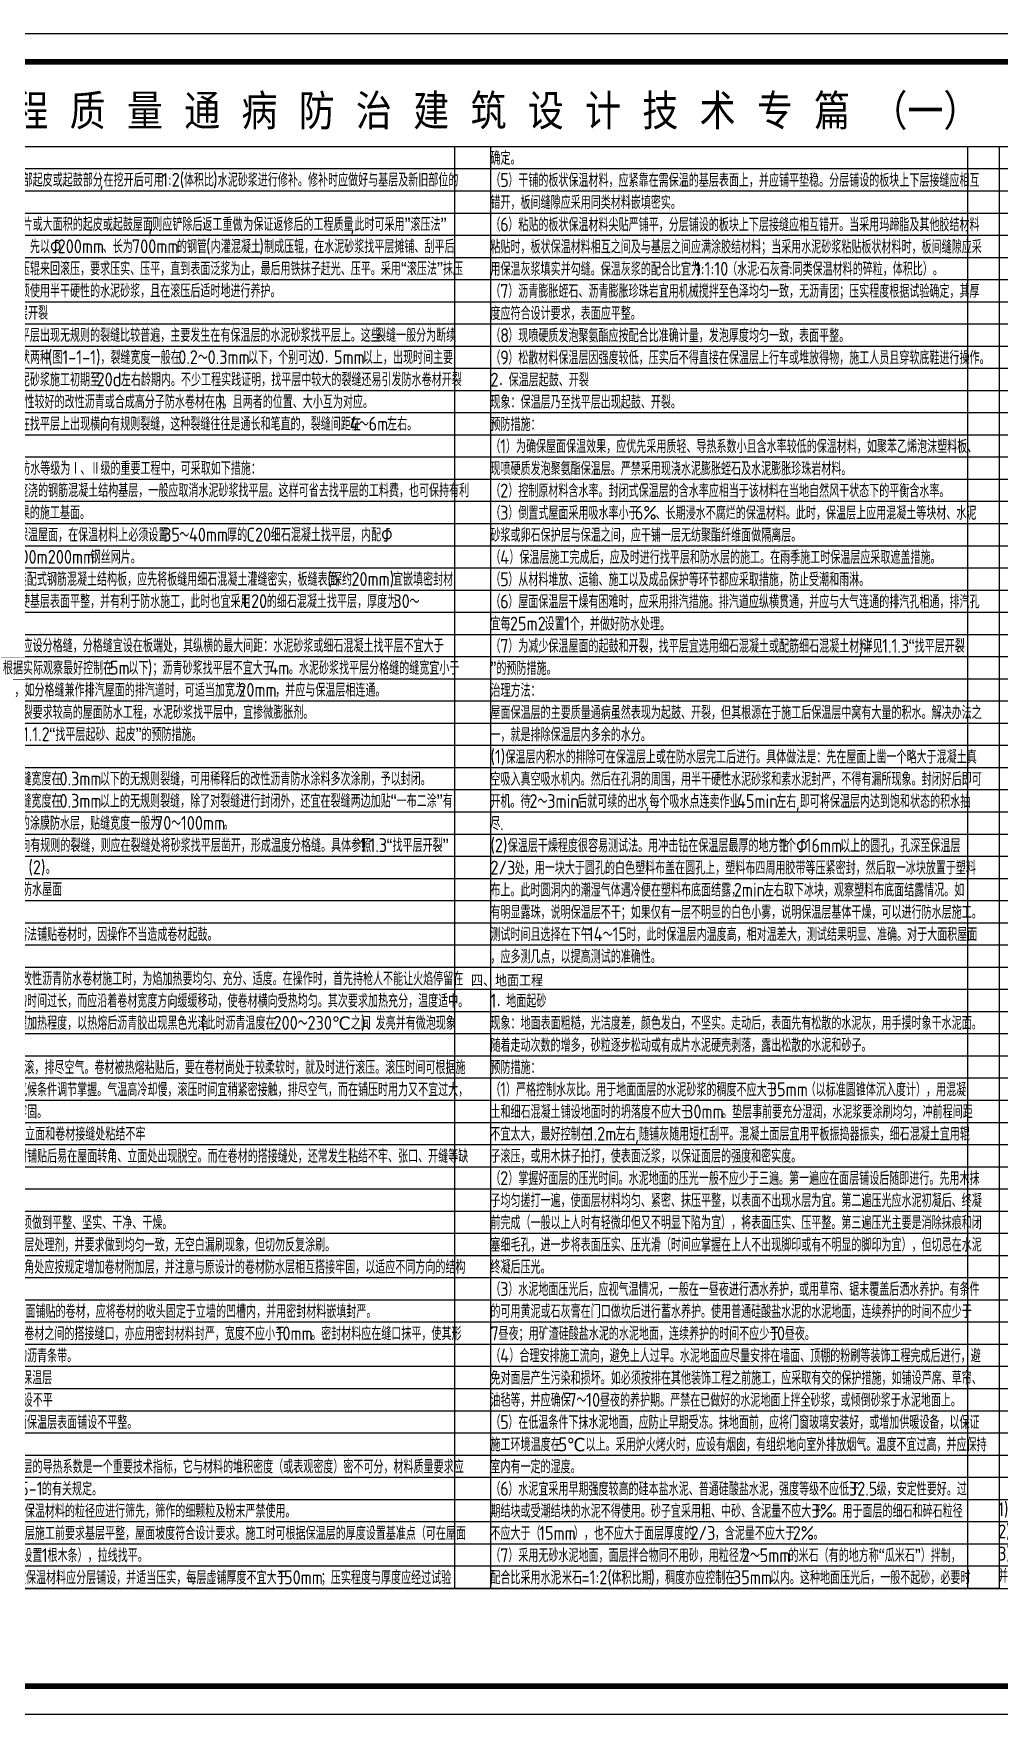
# Model space of a CAD drawing. Extents: x -737978 to 768813, y -372247 to 1140308.
# Drawn here: x 7463 to 41597, y -43903 to 15497 of the extents above; entities that cross this region are included whole.
import ezdxf

# ---------------------------------------------------------------- set-up
doc = ezdxf.new("R2010")
doc.units = 0
doc.header["$LTSCALE"] = 1000
doc.header["$MEASUREMENT"] = 0
doc.layers.get('0').update_dxf_attribs({"linetype": 'CONTINUOUS'})
for name, color, linetype in [('A-ANNO-TABS', 7, 'CONTINUOUS'), ('A-ANNO-TEXT', 7, 'CONTINUOUS'), ('PUB_TITLE', 4, 'CONTINUOUS')]:
    doc.layers.add(name, color=color, linetype=linetype)
doc.styles.add('A-单线字', font='GBENOR', dxfattribs={"bigfont": 'GBCBIG'})
doc.styles.add('A-黑体', font='simhei_0.ttf', dxfattribs={"width": 0.85})
doc.styles.get("Standard").update_dxf_attribs({"font": 'GBENOR', "bigfont": 'GBCBIG'})

# ---------------------------------------------------------------- blocks, each defined once
blk = doc.blocks.new('A$C447711E7')
at = {"layer": 'A-ANNO-TABS', "color": 8}
for p, q in [((36732, 54500), (36732, 2500)), ((38034, 54500), (38034, 2500)), ((55244, 54500), (55244, 2500)), ((56389, 54500), (56389, 2500)), ((73584, 52100), (100, 52100)), ((73584, 51300), (100, 51300)), ((73584, 50500), (100, 50500)), ((73584, 49700), (100, 49700)), ((73584, 48900), (100, 48900)), ((73584, 48100), (100, 48100)), ((73584, 47300), (100, 47300)), ((73584, 46500), (100, 46500)), ((73584, 45700), (100, 45700)), ((73584, 44900), (100, 44900)), ((73584, 44100), (100, 44100)), ((73584, 43300), (100, 43300)), ((73584, 42500), (100, 42500)), ((73584, 41700), (100, 41700)), ((73584, 40900), (100, 40900)), ((73584, 40100), (100, 40100)), ((73584, 39300), (100, 39300)), ((73584, 38500), (100, 38500)), ((73584, 37700), (100, 37700)), ((73584, 36900), (100, 36900)), ((73584, 36100), (100, 36100)), ((73584, 35300), (100, 35300)), ((73584, 34500), (100, 34500)), ((73584, 33700), (100, 33700)), ((73584, 32900), (100, 32900)), ((73584, 32100), (100, 32100)), ((73584, 31300), (100, 31300)), ((73584, 30500), (100, 30500)), ((73584, 29700), (100, 29700)), ((73584, 28900), (100, 28900)), ((73584, 28100), (100, 28100)), ((73584, 27300), (100, 27300)), ((73584, 26500), (100, 26500)), ((73584, 25700), (100, 25700)), ((73584, 24900), (100, 24900)), ((73584, 24100), (100, 24100)), ((73584, 23300), (100, 23300)), ((73584, 22500), (100, 22500)), ((73584, 21700), (100, 21700)), ((73584, 20900), (100, 20900)), ((73584, 20100), (100, 20100)), ((73584, 19300), (100, 19300)), ((73584, 18500), (100, 18500)), ((73584, 17700), (100, 17700)), ((73584, 16900), (100, 16900)), ((73584, 16100), (100, 16100)), ((73584, 15300), (100, 15300)), ((73584, 14500), (100, 14500)), ((73584, 13700), (100, 13700)), ((73584, 12900), (100, 12900)), ((73584, 12100), (100, 12100)), ((73584, 11300), (100, 11300)), ((73584, 10500), (100, 10500)), ((73584, 9700), (100, 9700)), ((56389, 8900), (100, 8900)), ((73584, 8900), (100, 8900)), ((56389, 8100), (100, 8100)), ((73584, 8100), (100, 8100)), ((56389, 7300), (100, 7300)), ((73584, 7300), (100, 7300)), ((73584, 6500), (100, 6500)), ((73584, 5700), (100, 5700)), ((56389, 4900), (100, 4900)), ((73584, 4900), (100, 4900)), ((56389, 4096), (100, 4100)), ((73584, 4100), (100, 4100)), ((56389, 3300), (100, 3300)), ((73584, 3300), (100, 3300)), ((56389, 2500), (100, 2500))]:
    blk.add_line(p, q, dxfattribs=at)
for points in [[(73584, 54500), (100, 54500)], [(73584, 53700), (100, 53700)], [(73584, 52900), (100, 52900)]]:
    blk.add_lwpolyline(points, dxfattribs=at)
blk.add_lwpolyline([(73584, 54500), (100, 54500), (100, 2500), (73584, 2500)], close=True, dxfattribs=at)
at = {"layer": 'A-ANNO-TEXT', "color": 0, "style": 'A-黑体', "width": 0.85}
for s, height, p in [('程', 1120, (20788, 55250)), ('质', 1120, (22853, 55250)), ('量', 1120, (24919, 55250)), ('通', 1120, (26985, 55250)), ('病', 1120, (29051, 55250)), ('防', 1120, (31117, 55250)), ('治', 1120, (33182, 55250)), ('建', 1120, (35248, 55250)), ('筑', 1120, (37314, 55250)), ('设', 1120, (39380, 55250)), ('计', 1120, (41446, 55250)), ('技', 1120, (43512, 55250)), ('术', 1120, (45577, 55250)), ('专', 1120, (47643, 55250)), ('篇', 1120, (49709, 55250)), ('（一）', 1120.3, (51775, 55250)), ('四、地面工程', 373.4, (37334, 24251))]:
    blk.add_text(s, height=height, dxfattribs=at).set_placement(p)
at = {"layer": 'A-ANNO-TEXT', "color": 0, "style": 'A-单线字'}
for s, height, p in [('确定。', 482.3, (38034, 53850)), ('对于局部起皮或起鼓部分', 482.27, (20071, 53061)), ('在挖开后可用', 482.3, (24078, 53061)), ('1:2(', 500, (26185, 53061)), ('体积比', 482.3, (26976, 53061)), (')', 500, (28030, 53061)), ('水泥砂浆进行修补。修补时应做好与基层及新旧部位的', 482.27, (28196, 53061)), ('（', 482, (38034, 53050)), ('5', 500, (38385, 53050)), ('）干铺的板状保温材料，应紧靠在需保温的基层表面上，并应铺平垫稳。分层铺设的板块上下层接缝应相互', 482.27, (38677, 53050)), (',', 500, (23932, 53061)), ('错开，板间缝隙应采用同类材料嵌填密实。', 482.27, (38034, 52250)), ('对于成片或大面积的起皮或起鼓屋面', 482.27, (20071, 51461)), ('则应铲除后返工重做', 482.3, (25834, 51461)), ('.', 500, (28993, 51461)), ('为保证返修后的工程质量', 482.27, (29118, 51461)), ('此时可采用”滚压法”', 482.3, (33126, 51461)), ('（', 482, (38034, 51450)), ('6', 500, (38385, 51450)), ('）粘贴的板状保温材料尖贴严铺平，分层铺设的板块上下层接缝应相互错开。当采用玛蹄脂及其他胶结材料', 482.27, (38677, 51450)), ('抹压工艺。先以Φ', 482.3, (19612, 50661)), ('200mm', 500, (22421, 50661)), ('、长为', 482.3, (24046, 50661)), ('700mm', 500, (25099, 50661)), (',', 500, (25688, 51461)), ('的钢管', 482.3, (26724, 50661)), ('(', 500, (27777, 50661)), ('内灌混凝土', 482.3, (27944, 50661)), (')', 500, (29699, 50661)), ('制成压辊，在水泥砂浆找平层摊铺、刮平后', 482.27, (29866, 50661)), (',', 500, (32980, 51461)), ('粘贴时，板状保温材料相互之间及与基层之间应满涂胶结材料；当采用水泥砂浆粘贴板状材料时，板间缝隙应采', 482.27, (38034, 50650)), ('，随即用压辊来回滚压，要求压实、压平，直到表面泛浆为止，最后用铁抹子赶光、压平。采用“滚压法”抹压', 482.27, (19612, 49861)), ('用保温灰浆填实并勾缝。保温灰浆的配合比宜为', 482.27, (38034, 49850)), ('1:1:10', 500, (45406, 49850)), ('（水泥', 482.3, (46573, 49850)), ('石灰膏', 482.3, (47751, 49850)), ('同类保温材料的碎粒，体积比）。', 482.27, (48929, 49850)), (':', 500, (47626, 49850)), (':', 500, (48804, 49850)), ('工艺，必须使用半干硬性的水泥砂浆，且在滚压后适时地进行养护。', 482.27, (19612, 49061)), ('（', 482, (38034, 49050)), ('7', 500, (38385, 49050)), ('）沥青膨胀蛭石、沥青膨胀珍珠岩宜用机械搅拌至色泽均匀一致，无沥青团；压实程度根据试验确定，其厚', 482.27, (38677, 49050)), ('．找平层开裂', 482.3, (19904, 48261)), ('度应符合设计要求，表面应平整。', 482.27, (38034, 48250)), ('现象：找平层出现无规则的裂缝比较普遍，主要发生在有保温层的水泥砂浆找平层上。这些', 482.27, (19612, 47461)), ('裂缝一般分为断续', 482.3, (33905, 47461)), ('（', 482, (38034, 47450)), ('8', 500, (38385, 47450)), ('）现喷硬质发泡聚氨酯应按配合比准确计量，发泡厚度均匀一致，表面平整。', 482.27, (38677, 47450)), ('状和树枝状两种', 482.3, (19612, 46661)), ('(', 500, (22070, 46661)), ('图', 482, (22237, 46661)), ('1-1-1)', 500, (22588, 46661)), ('，裂缝宽度一般在', 482.3, (23963, 46661)), ('0.2', 500, (26771, 46661)), ('～', 482, (27479, 46661)), ('0.3mm', 500, (27830, 46661)), ('以下，个别可达', 482.3, (29289, 46661)), ('0', 500, (31746, 46661)), ('．', 482, (32038, 46661)), ('5mm', 500, (32389, 46661)), ('以上，出现时间主要', 482.3, (33431, 46661)), ('（', 482, (38034, 46650)), ('9', 500, (38385, 46650)), ('）松散材料保温层因强度较低，压实后不得直接在保温层上行车或堆放得物，施工人员且穿软底鞋进行操作。', 482.27, (38678, 46650)), ('发生在水泥砂浆施工初期至', 482.27, (19612, 45861)), ('20d', 500, (23825, 45861)), ('左右龄期内。不少工程实践证明，找平层中较大的裂缝还易引发防水卷材开裂', 482.27, (24700, 45861)), ('2', 500, (38034, 45850)), ('．保温层起鼓、开裂', 482.3, (38326, 45850)), ('包括延伸性较好的改性沥青或合成高分子防水卷材在内', 482.27, (19779, 45061)), (')', 500, (28205, 45061)), ('，且两者的位置、大小互为对应。', 482.27, (28371, 45061)), ('现象：保温层乃至找平层出现起鼓、开裂。', 482.27, (38034, 45050)), ('另一种是在找平层上出现横向有规则裂缝，这种裂缝往往是通长和笔直的，裂缝间距在', 482.27, (19612, 44261)), ('4', 500, (32953, 44261)), ('～', 482, (33286, 44261)), ('6m', 500, (33637, 44261)), ('左右。', 482.3, (34304, 44261)), ('预防措施：', 482.3, (38034, 44250)), ('（', 482, (38034, 43450)), ('1', 500, (38385, 43450)), ('）为确保屋面保温效果，应优先采用质轻、导热系数小且含水率较低的保温材料，如聚苯乙烯泡沫塑料板、', 482.27, (38593, 43450)), ('在屋面防水等级为Ⅰ、Ⅱ级的重要工程中，可采取如下措施：', 482.27, (19987, 42661)), ('现喷硬质发泡聚氨酯保温层。严禁采用现浇水泥膨胀蛭石及水泥膨胀珍珠岩材料。', 482.27, (38034, 42650)), ('、对于整浇的钢筋混凝土结构基层，一般应取消水泥砂浆找平层。这样可省去找平层的工料费，也可保持有利', 482.27, (19904, 41861)), ('（', 482, (38034, 41850)), ('2', 500, (38385, 41850)), ('）控制原材料含水率。封闭式保温层的含水率应相当于该材料在当地自然风干状态下的平衡含水率。', 482.27, (38677, 41850)), ('于防水效果的施工基面。', 482.27, (19612, 41061)), ('（', 482, (38034, 41050)), ('3', 500, (38385, 41050)), ('）倒置式屋面采用吸水率小于', 482.27, (38677, 41050)), ('6%', 500, (43241, 41050)), ('、长期浸水不腐烂的保温材料。此时，保温层上应用混凝土等块材、水泥', 482.27, (43991, 41050)), ('、对于保温屋面，在保温材料上必须设置', 482.27, (19904, 40261)), ('35', 500, (26223, 40261)), ('40mm', 500, (27158, 40261)), ('厚的', 482.3, (28533, 40261)), ('C20', 500, (29235, 40261)), ('细石混凝土找平层，内配Φ', 482.27, (30110, 40261)), ('砂浆或卵石保护层与保温之间，应干铺一层无纺聚酯纤维面做隔离层。', 482.27, (38034, 40250)), ('P4@200m200mm', 500, (19612, 39461)), ('～', 482, (26807, 40261)), ('钢丝网片。', 482.3, (23612, 39461)), ('（', 482, (38034, 39450)), ('4', 500, (38385, 39450)), ('）保温层施工完成后，应及时进行找平层和防水层的施工。在雨季施工时保温层应采取遮盖措施。', 482.27, (38718, 39450)), ('、对于装配式钢筋混凝土结构板，应先将板缝用细石混凝土灌缝密实，板缝表面', 482.27, (19862, 38661)), ('(', 500, (32150, 38661)), ('深约', 482.3, (32316, 38661)), ('20mm)', 500, (33018, 38661)), ('宜嵌填密封材', 482.3, (34518, 38661)), ('（', 482, (38034, 38650)), ('5', 500, (38385, 38650)), ('）从材料堆放、运输、施工以及成品保护等环节都应采取措施，防止受潮和雨淋。', 482.27, (38677, 38650)), ('料。为了使基层表面平整，并有利于防水施工，此时也宜采用', 482.27, (19612, 37861)), ('C20', 500, (29091, 37861)), ('的细石混凝土找平层，厚度为', 482.27, (29966, 37861)), ('30', 500, (34530, 37861)), ('～', 482, (35113, 37861)), ('（', 482, (38034, 37850)), ('6', 500, (38385, 37850)), ('）屋面保温层干燥有困难时，应采用排汽措施。排汽道应纵横贯通，并应与大气连通的排汽孔相通，排汽孔', 482.27, (38677, 37850)), ('宜每', 482.3, (38034, 37050)), ('25m2', 500, (38736, 37050)), ('设置', 482.3, (39986, 37050)), ('1', 500, (40688, 37050)), ('个，并做好防水处理。', 482.3, (40897, 37050)), ('找平层应设分格缝，分格缝宜设在板端处，其纵横的最大间距：水泥砂浆或细石混凝土找平层不宜大于', 482.27, (20071, 36261)), ('（', 482, (38034, 36250)), ('7', 500, (38385, 36250)), ('）为减少保温屋面的起鼓和开裂，找平层宜选用细石混凝土或配筋细石混凝土材料', 482.27, (38677, 36250)), ('详见', 482.3, (51461, 36250)), ('1.1.3', 500, (52163, 36250)), ('“找平层开裂', 482.3, (53121, 36250)), ('根据实际观察最好控制在', 482.27, (20446, 35461)), ('5m', 500, (24307, 35461)), ('以下', 482.3, (24974, 35461)), (')', 500, (25676, 35461)), ('；沥青砂浆找平层不宜大于', 482.27, (25843, 35461)), ('4m', 500, (30056, 35461)), ('。水泥砂浆找平层分格缝的缝宽宜小于', 482.27, (30764, 35461)), ('”的预防措施。', 482.3, (38034, 35450)), (',', 500, (51315, 36250)), ('，如分格缝兼作排汽屋面的排汽道时，可适当加宽为', 482.27, (20862, 34661)), ('，并应与保温层相连通。', 482.27, (30270, 34661)), ('治理方法：', 482.3, (38034, 34650)), ('20mm', 500, (28937, 34661)), ('对于抗裂要求较高的屋面防水工程，水泥砂浆找平层中，宜掺微膨胀剂。', 482.27, (20071, 33861)), ('屋面保温层的主要质量通病虽然表现为起鼓、开裂，但其根源在于施工后保温层中窝有大量的积水。解决办法之', 482.27, (38034, 33850)), ('1.1.2', 500, (21166, 33061)), ('“找平层起砂、起皮”的预防措施。', 482.27, (22124, 33061)), ('一，就是排除保温层内多余的水分。', 482.27, (38034, 33050)), ('(1)', 500, (38034, 32250)), ('保温层内积水的排除可在保温层上或在防水层完工后进行。具体做法是：先在屋面上凿一个略大于混凝土真', 482.27, (38576, 32250)), ('对于裂缝宽度在', 482.3, (20029, 31461)), ('0.3mm', 500, (22487, 31461)), ('以下的无规则裂缝，可用稀释后的改性沥青防水涂料多次涂刷，予以封闭。', 482.27, (23945, 31461)), ('空吸入真空吸水机内。然后在孔洞的周围，用半干硬性水泥砂浆和素水泥封严，不得有漏所现象。封闭好后即可', 482.27, (38034, 31450)), ('对于裂缝宽度在', 482.3, (20029, 30661)), ('0.3mm', 500, (22487, 30661)), ('以上的无规则裂缝，除了对裂缝进行封闭外，还宜在裂缝两边加贴“一布二涂”有', 482.27, (23945, 30661)), ('开机。待', 482.3, (38034, 30650)), ('2', 500, (39438, 30650)), ('～', 482, (39730, 30650)), ('3min', 500, (40081, 30650)), ('后就可续的出水', 482.3, (41164, 30650)), ('每个吸水点连卖作业', 482.3, (43768, 30650)), ('45min', 500, (46927, 30650)), ('左右', 482.3, (48344, 30650)), ('即可将保温层内达到饱和状态的积水抽', 482.27, (49192, 30650)), ('胎体材料的涂膜防水层，贴缝宽度一般为', 482.27, (19612, 29861)), ('70', 500, (25932, 29861)), ('100mm', 500, (26866, 29861)), ('尽', 482, (38034, 29850)), (',', 500, (43622, 30650)), (',', 500, (49046, 30650)), ('～', 482, (26515, 29861)), ('。', 482, (28408, 29861)), ('.', 500, (38385, 29850)), ('对于横向有规则的裂缝，则应在裂缝处将砂浆找平层凿开，形成温度分格缝。具体参照', 482.27, (19987, 29061)), ('1.1.3', 500, (33328, 29061)), ('“找平层开裂”', 482.3, (34286, 29061)), ('(2)', 500, (38034, 29050)), ('保温层干燥程度很容易测试法。用冲击钻在保温层最厚的地方钻', 482.27, (38659, 29050)), ('1', 500, (48489, 29050)), ('个Φ', 482.3, (48697, 29050)), ('16mm', 500, (49399, 29050)), ('以上的圆孔，孔深至保温层', 482.27, (50649, 29050)), ('(2)', 500, (21368, 28261)), ('2/3', 500, (38034, 28250)), ('处，用一块大于圆孔的白色塑料布盖在圆孔上，塑料布四周用胶带等压紧密封，然后取一冰块放置于塑料', 482.27, (38909, 28250)), ('。', 482, (21993, 28261)), ('布上。此时圆洞内的潮湿气体遇冷便在塑料布底面结露，', 482.27, (38034, 27450)), ('2min', 500, (46811, 27450)), ('左右取下冰块，观察塑料布底面结露情况。如', 482.27, (47894, 27450)), ('有明显露珠，说明保温层不干；如果仅有一层不明显的白色小雾，说明保温层基体干燥，可以进行防水层施工。', 482.27, (38034, 26650)), ('现象：热熔法铺贴卷材时，因操作不当造成卷材起鼓。', 482.27, (19509, 25851)), ('测试时间且选择在下午', 482.3, (38034, 25850)), ('14', 500, (41545, 25850)), ('～', 482, (42086, 25850)), ('15', 500, (42437, 25850)), ('时，此时保温层内温度高，相对温差大，测试结果明显、准确。对于大面积屋面', 482.27, (42937, 25850)), ('，应多测几点，以提高测试的准确性。', 482.27, (38034, 25050)), ('高聚物改性沥青防水卷材施工时，为焰加热要均匀、充分、适度。在操作时，首先持枪人不能让火焰停留在', 482.27, (20051, 24251)), ('一个地方的时间过长，而应沿着卷材宽度方向缓缓移动，使卷材横向受热均匀。其次要求加热充分，温度适中。', 482.27, (19509, 23451)), ('1', 500, (38034, 23451)), ('．地面起砂', 482.3, (38242, 23451)), ('第三要掌握加热程度，以热熔后沥青胶出现黑色光泽', 482.27, (19509, 22651)), ('(', 500, (27583, 22651)), ('此时沥青温度在', 482.3, (27750, 22651)), ('200', 500, (30208, 22651)), ('230', 500, (31434, 22651)), ('℃之间', 482.3, (32309, 22651)), (')', 500, (33362, 22651)), ('、发亮并有微泡现象', 482.3, (33529, 22651)), ('现象：地面表面粗糙，光洁度差，颜色发白，不坚实。走动后，表面先有松散的水泥灰，用手摸时象干水泥面。', 482.27, (38034, 22651)), ('～', 482, (31083, 22651)), ('随着走动次数的增多，砂粒逐步松动或有成片水泥硬壳剥落，露出松散的水泥和砂子。', 482.27, (38034, 21851)), ('趁热推滚，排尽空气。卷材被热熔粘贴后，要在卷材尚处于较柔软时，就及时进行滚压。滚压时间可根据施', 482.27, (20134, 21051)), ('预防措施：', 482.3, (38034, 21051)), ('工环境、气候条件调节掌握。气温高冷却慢，滚压时间宜稍紧密接触，排尽空气，而在铺压时用力又不宜过大，', 482.27, (19509, 20251)), ('（', 482, (38034, 20251)), ('1', 500, (38385, 20251)), ('）严格控制水灰比。用于地面面层的水泥砂浆的稠度不应大于', 482.27, (38593, 20251)), ('35mm', 500, (48072, 20251)), ('（以标准圆锥体沉入度计），用混凝', 482.27, (49405, 20251)), ('确保粘结牢固。', 482.3, (19509, 19451)), ('土和细石混凝土铺设地面时的坍落度不应大于', 482.27, (38034, 19451)), ('30mm', 500, (45055, 19451)), ('。垫层事前要充分湿润，水泥浆要涂刷均匀，冲前程间距', 482.27, (46389, 19451)), ('．转角、立面和卷材接缝处粘结不牢', 482.27, (19801, 18651)), ('不宜太大，最好控制在', 482.3, (38034, 18651)), ('1.2m', 500, (41545, 18651)), ('左右', 482.3, (42545, 18651)), ('随铺灰随用短杠刮平。混凝土面层宜用平板振捣器振实，细石混凝土宜用辊', 482.27, (43393, 18651)), ('现象：卷材铺贴后易在屋面转角、立面处出现脱空。而在卷材的搭接缝处，还常发生粘结不牢、张口、开缝等缺', 482.27, (19509, 17851)), ('子滚压，或用木抹子拍打，使表面泛浆，以保证面层的强度和密实度。', 482.27, (38034, 17851)), (',', 500, (43247, 18651)), ('（', 482, (38034, 17051)), ('）掌握好面层的压光时间。水泥地面的压光一般不应少于三遍。第一遍应在面层铺设后随即进行。先用木抹', 482.27, (38677, 17051)), ('2', 500, (38385, 17051)), ('子均匀搓打一遍，使面层材料均匀、紧密、抹压平整，以表面不出现水层为宜。第二遍压光应水泥初凝后、终凝', 482.27, (38034, 16251)), ('基层必须做到平整、坚实、干净、干燥。', 482.27, (20051, 15451)), ('前完成（一般以上人时有轻微印但又不明显下陷为宜），将表面压实、压平整。第三遍压光主要是消除抹痕和闭', 482.27, (38034, 15451)), ('涂刷基层处理剂，并要求做到均匀一致，无空白漏刷现象，但切勿反复涂刷。', 482.27, (20134, 14651)), ('塞细毛孔，进一步将表面压实、压光滑（时间应掌握在上人不出现脚印或有不明显的脚印为宜），但切忌在水泥', 482.27, (38034, 14651)), ('屋面转角处应按规定增加卷材附加层，并注意与原设计的卷材防水层相互搭接牢固，以适应不同方向的结构', 482.27, (20134, 13851)), ('终凝后压光。', 482.3, (38034, 13851)), ('（', 482, (38034, 13051)), ('3', 500, (38385, 13051)), ('）水泥地面压光后，应视气温情况，一般在一昼夜进行洒水养护，或用草帘、锯末覆盖后洒水养护。有条件', 482.27, (38677, 13051)), ('对于立面铺贴的卷材，应将卷材的收头固定于立墙的凹槽内，并用密封材料嵌填封严。', 482.27, (20176, 12251)), ('的可用黄泥或石灰膏在门口做坎后进行蓄水养护。使用普通硅酸盐水泥的水泥地面，连续养护的时间不应少于', 482.27, (38034, 12251)), ('卷材与卷材之间的搭接缝口，亦应用密封材料封严，宽度不应小于', 482.27, (20134, 11451)), ('10mm', 500, (30315, 11451)), ('。密封材料应在缝口抹平，使其形', 482.27, (31565, 11451)), ('7', 500, (38034, 11451)), ('昼夜；用矿渣硅酸盐水泥的水泥地面，连续养护的时间不应少于', 482.27, (38326, 11451)), ('10', 500, (48155, 11451)), ('昼夜。', 482.3, (48655, 11451)), ('成有明显的沥青条带。', 482.3, (19509, 10651)), ('（', 482, (38034, 10651)), ('4', 500, (38385, 10651)), ('）合理安排施工流向，避免上人过早。水泥地面应尽量安排在墙面、顶棚的粉刷等装饰工程完成后进行，避', 482.27, (38718, 10651)), ('免对面层产生污染和损坏。如必须按排在其他装饰工程之前施工，应采取有交的保护措施，如铺设芦席、草帘、', 482.27, (38034, 9851)), ('．表面铺设不平', 482.3, (19717, 9050)), ('油毡等，并应确保', 482.3, (38034, 9051)), ('7', 500, (40843, 9051)), ('～', 482, (41134, 9051)), ('10', 500, (41485, 9051)), ('昼夜的养护期。严禁在已做好的水泥地面上拌全砂浆，或倾倒砂浆于水泥地面上。', 482.27, (41985, 9051)), ('现象：屋面保温层表面铺设不平整。', 482.27, (19508, 8250)), ('（', 482, (38034, 8251)), ('5', 500, (38385, 8251)), ('）在低温条件下抹水泥地面，应防止早期受冻。抹地面前，应将门窗玻璃安装好，或增加供暖设备，以保证', 482.27, (38677, 8251)), ('施工环境温度在', 482.3, (38034, 7448)), ('5', 500, (40491, 7448)), ('℃以上。采用炉火烤火时，应设有烟囱，有组织地向室外排放烟气。温度不宜过高，并应保持', 482.27, (40783, 7448)), ('）保温层的导热系数是一个重要技术指标，它与材料的堆积密度（或表观密度）密不可分，材料质量要求应', 482.27, (20068, 6650)), ('室内有一定的湿度。', 482.3, (38034, 6648)), ('1-5-1', 500, (20561, 5850)), ('的有关规定。', 482.3, (21853, 5850)), ('（', 482, (38034, 5848)), ('6', 500, (38385, 5848)), ('）水泥宜采用早期强度较高的硅本盐水泥、普通硅酸盐水泥，强度等级不应低于', 482.27, (38677, 5848)), ('32.5', 500, (50964, 5848)), ('级，安定性要好。过', 482.3, (51964, 5848)), ('）松散保温材料的粒径应进行筛先，筛作的细颗粒及粉末严禁使用。', 482.27, (20152, 5049)), ('期结块或受潮结块的水泥不得使用。砂子宜采用粗、中砂、含泥量不应大于', 482.27, (38034, 5048)), ('3%', 500, (49619, 5048)), ('。用于面层的细石和碎石粒径', 482.27, (50369, 5048)), ('1)', 500, (56346, 5106)), ('2)', 500, (56346, 4306)), ('）保温层施工前要求基层平整，屋面坡度符合设计要求。施工时可根据保温层的厚度设置基准点（可在屋面', 482.27, (20152, 4249)), ('不应大于（', 482.3, (38034, 4248)), ('15mm', 500, (39789, 4248)), ('），也不应大于面层厚度的', 482.27, (41039, 4248)), ('2/3', 500, (45252, 4248)), ('，含泥量不应大于', 482.3, (46127, 4248)), ('2%', 500, (48936, 4248)), ('。', 482, (49686, 4248)), ('设置', 482.3, (21146, 3449)), ('1', 500, (21848, 3449)), ('根木条），拉线找平。', 482.3, (22056, 3449)), ('（', 482, (38034, 3448)), ('7', 500, (38385, 3448)), ('）采用无砂水泥地面，面层拌合物同不用砂，用粒径为', 482.27, (38677, 3448)), ('2', 500, (47102, 3448)), ('～', 482, (47394, 3448)), ('5mm', 500, (47745, 3448)), ('的米石（有的地方称“瓜米石”）拌制，', 482.27, (48787, 3448)), ('3)', 500, (56346, 3506)), ('）松散保温材料应分层铺设，并适当压实，每层虚铺厚度不宜大于', 482.27, (20193, 2649)), ('150mm', 500, (30374, 2649)), ('；压实程度与厚度应经过试验', 482.27, (31916, 2649)), ('配合比采用水泥', 482.3, (38034, 2650)), ('米石', 482.3, (40616, 2650)), ('=1:2(', 500, (41319, 2650)), ('体积比期', 482.3, (42402, 2650)), (')', 500, (43806, 2650)), ('，稠度亦应控制在', 482.3, (43973, 2650)), ('35mm', 500, (46781, 2650)), ('以内。这种地面压光后，一般不起砂，必要时', 482.27, (48115, 2650)), ('并认真做好养护。', 482.3, (56346, 2706)), (':', 500, (40491, 2650))]:
    blk.add_text(s, height=height, dxfattribs=at).set_placement(p)
at = {"layer": 'A-ANNO-TEXT', "color": 0}
for s, p in [('卷材防水屋面', (20414, 27474)), ('屋面保温层', (20414, 9858))]:
    blk.add_text(s, height=482.3, dxfattribs=at).set_placement(p)

msp = doc.modelspace()

# ---------------------------------------------------------------- linework, layer by layer
at = {"layer": 'PUB_TITLE', "color": 4}
msp.add_lwpolyline([(-16057.6, -43902.5), (-16057.6, 15497.5), (68042.4, 15497.5), (68042.4, -43902.5)], close=True, dxfattribs=at)
at = {"layer": 'PUB_TITLE', "color": 4, "const_width": 200}
msp.add_lwpolyline([(67042.4, -42902.5), (-13557.6, -42902.5), (-13557.6, 14497.5), (67042.4, 14497.5)], close=True, dxfattribs=at)

# ---------------------------------------------------------------- block references
at = {"xscale": 0.9797893570066735, "yscale": 0.9797893570066735, "zscale": 0.9797893570066735}
msp.add_blockref('A$C447711E7', (-13655.6, -41901), dxfattribs=at)

doc.saveas('drawing.dxf')
